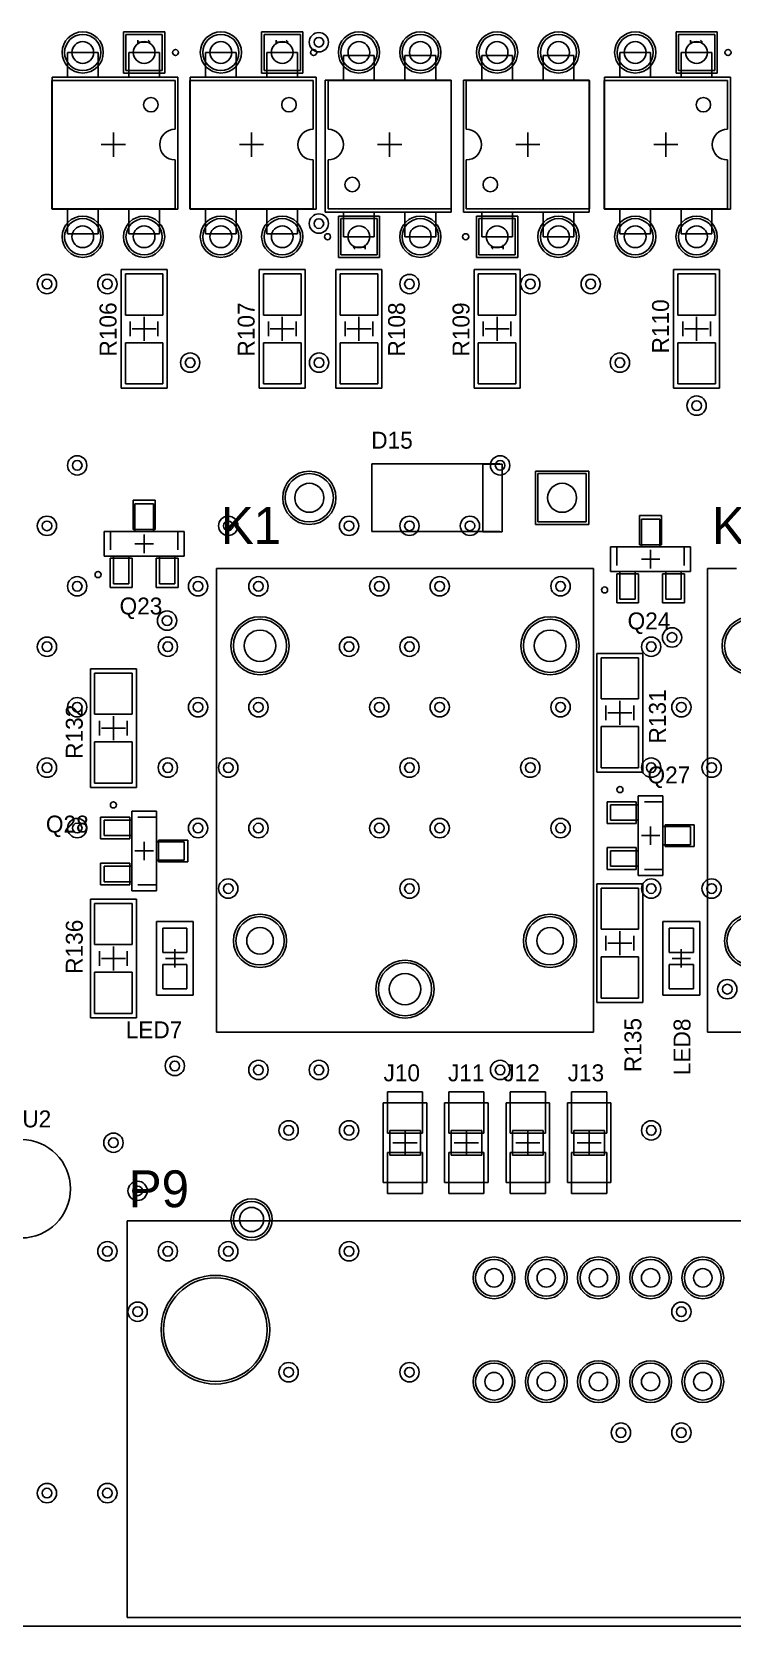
# Model space of a CAD drawing. Header units: millimetres. Extents: x 52 to 245, y 27 to 183.
# Drawn here: x 91.9 to 120.9, y 27 to 92.9 of the extents above; entities that cross this region are included whole.
import ezdxf

# ---------------------------------------------------------------- set-up
doc = ezdxf.new("R2010")
doc.units = ezdxf.units.MM
for name, color, linetype in [('BottomSolder', 6, 'Continuous'), ('Mechanical15', 56, 'Continuous'), ('MultiLayer', 9, 'Continuous'), ('PadHoleLayer', 156, 'Continuous'), ('TopOverlay', 2, 'Continuous'), ('TopSolder', 216, 'Continuous'), ('ViaHoleLayer', 16, 'Continuous')]:
    doc.layers.add(name, color=color, linetype=linetype)

msp = doc.modelspace()

# ---------------------------------------------------------------- linework, layer by layer
at = {"layer": 'BottomSolder'}
for p, q in [((97.371, 92.927), (95.668, 92.927)), ((95.668, 92.927), (95.668, 91.223)), ((97.371, 91.223), (97.371, 92.927)), ((103.087, 92.927), (101.383, 92.927)), ((101.383, 92.927), (101.383, 91.223)), ((103.087, 91.223), (103.087, 92.927)), ((120.231, 92.927), (118.528, 92.927)), ((118.528, 92.927), (118.528, 91.223)), ((120.231, 91.223), (120.231, 92.927)), ((95.668, 91.223), (97.371, 91.223)), ((101.383, 91.223), (103.087, 91.223)), ((118.528, 91.223), (120.231, 91.223)), ((106.261, 85.307), (104.558, 85.307)), ((104.558, 85.307), (104.558, 83.603)), ((106.261, 83.603), (106.261, 85.307)), ((111.977, 85.307), (110.273, 85.307)), ((110.273, 85.307), (110.273, 83.603)), ((111.977, 83.603), (111.977, 85.307)), ((104.558, 83.603), (106.261, 83.603)), ((110.273, 83.603), (111.977, 83.603)), ((112.713, 74.762), (112.713, 72.558)), ((114.917, 74.762), (112.713, 74.762)), ((114.917, 72.558), (114.917, 74.762)), ((112.713, 72.558), (114.917, 72.558))]:
    msp.add_line(p, q, dxfattribs=at)
for centre, radius in [((93.979, 92.075), 0.852), ((99.695, 92.075), 0.852), ((105.409, 92.075), 0.852), ((107.949, 92.075), 0.852), ((111.125, 92.075), 0.852), ((113.665, 92.075), 0.852), ((116.839, 92.075), 0.852), ((93.979, 84.455), 0.852), ((96.519, 84.455), 0.852), ((99.695, 84.455), 0.852), ((102.235, 84.455), 0.852), ((107.949, 84.455), 0.852), ((113.665, 84.455), 0.852), ((116.839, 84.455), 0.852), ((119.379, 84.455), 0.852), ((103.355, 73.66), 1.102), ((101.315, 67.54), 1.202), ((113.315, 67.54), 1.202), ((121.635, 67.54), 1.202), ((101.315, 55.34), 1.102), ((113.315, 55.34), 1.102), ((121.635, 55.34), 1.102), ((107.315, 53.34), 1.202), ((100.965, 43.815), 0.852), ((110.998, 41.402), 0.864), ((113.158, 41.402), 0.864), ((115.318, 41.402), 0.864), ((117.478, 41.402), 0.864), ((119.638, 41.402), 0.864), ((99.468, 39.257), 2.247), ((110.998, 37.112), 0.864), ((113.158, 37.112), 0.864), ((115.318, 37.112), 0.864), ((117.478, 37.112), 0.864), ((119.638, 37.112), 0.864)]:
    msp.add_circle(centre, radius, dxfattribs=at)
at = {"layer": 'Mechanical15'}
for p, q in [((96.265, 92.583), (96.265, 92.416)), ((96.265, 92.416), (96.265, 92.5)), ((96.265, 92.5), (96.765, 92.5)), ((96.765, 92.5), (96.682, 92.583)), ((101.981, 92.583), (101.981, 92.416)), ((101.981, 92.416), (101.981, 92.5)), ((101.981, 92.5), (102.481, 92.5)), ((102.481, 92.5), (102.398, 92.583)), ((119.125, 92.583), (119.125, 92.416)), ((119.125, 92.416), (119.125, 92.5)), ((119.125, 92.5), (119.625, 92.5)), ((119.625, 92.5), (119.542, 92.583)), ((93.344, 92.075), (94.614, 92.075)), ((93.344, 91.059), (93.344, 92.075)), ((94.614, 91.059), (94.614, 92.075)), ((95.884, 91.059), (95.884, 92.075)), ((95.884, 92.075), (97.154, 92.075)), ((97.154, 91.059), (97.154, 92.075)), ((99.06, 92.075), (100.33, 92.075)), ((99.06, 91.059), (99.06, 92.075)), ((100.33, 91.059), (100.33, 92.075)), ((101.6, 91.059), (101.6, 92.075)), ((101.6, 92.075), (102.87, 92.075)), ((102.87, 91.059), (102.87, 92.075)), ((104.774, 91.948), (106.044, 91.948)), ((104.774, 90.932), (104.774, 91.948)), ((106.044, 90.932), (106.044, 91.948)), ((107.314, 91.948), (108.584, 91.948)), ((107.314, 90.932), (107.314, 91.948)), ((108.584, 90.932), (108.584, 91.948)), ((110.49, 91.948), (111.76, 91.948)), ((110.49, 90.932), (110.49, 91.948)), ((111.76, 90.932), (111.76, 91.948)), ((113.03, 91.948), (114.3, 91.948)), ((113.03, 90.932), (113.03, 91.948)), ((114.3, 90.932), (114.3, 91.948)), ((116.204, 91.059), (116.204, 92.075)), ((116.204, 92.075), (117.474, 92.075)), ((117.474, 91.059), (117.474, 92.075)), ((118.744, 92.075), (120.014, 92.075)), ((118.744, 91.059), (118.744, 92.075)), ((120.014, 91.059), (120.014, 92.075)), ((92.709, 91.059), (97.916, 91.059)), ((92.709, 85.598), (92.709, 91.059)), ((97.916, 85.598), (97.916, 91.059)), ((98.425, 91.059), (103.632, 91.059)), ((98.425, 85.598), (98.425, 91.059)), ((103.632, 85.598), (103.632, 91.059)), ((115.569, 85.598), (115.569, 91.059)), ((115.569, 91.059), (120.776, 91.059)), ((120.776, 85.598), (120.776, 91.059)), ((104.012, 90.932), (109.219, 90.932)), ((104.012, 85.471), (104.012, 90.932)), ((109.219, 85.471), (109.219, 90.932)), ((109.728, 90.932), (114.935, 90.932)), ((109.728, 85.471), (109.728, 90.932)), ((114.935, 85.471), (114.935, 90.932)), ((95.249, 87.765), (95.249, 88.765)), ((100.965, 87.765), (100.965, 88.765)), ((106.679, 87.765), (106.679, 88.765)), ((112.395, 87.765), (112.395, 88.765)), ((118.109, 87.765), (118.109, 88.765)), ((94.749, 88.265), (95.749, 88.265)), ((100.465, 88.265), (101.465, 88.265)), ((106.179, 88.265), (107.179, 88.265)), ((111.895, 88.265), (112.895, 88.265)), ((117.609, 88.265), (118.609, 88.265)), ((92.709, 85.598), (97.916, 85.598)), ((93.344, 84.582), (93.344, 85.598)), ((94.614, 84.582), (94.614, 85.598)), ((95.884, 84.582), (95.884, 85.598)), ((97.154, 84.582), (97.154, 85.598)), ((98.425, 85.598), (103.632, 85.598)), ((99.06, 84.582), (99.06, 85.598)), ((100.33, 84.582), (100.33, 85.598)), ((101.6, 84.582), (101.6, 85.598)), ((102.87, 84.582), (102.87, 85.598)), ((104.012, 85.471), (109.219, 85.471)), ((104.774, 84.455), (104.774, 85.471)), ((106.044, 84.455), (106.044, 85.471)), ((107.314, 84.455), (107.314, 85.471)), ((108.584, 84.455), (108.584, 85.471)), ((109.728, 85.471), (114.935, 85.471)), ((110.49, 84.455), (110.49, 85.471)), ((111.76, 84.455), (111.76, 85.471)), ((113.03, 84.455), (113.03, 85.471)), ((114.3, 84.455), (114.3, 85.471)), ((115.569, 85.598), (120.776, 85.598)), ((116.204, 84.582), (116.204, 85.598)), ((117.474, 84.582), (117.474, 85.598)), ((118.744, 84.582), (118.744, 85.598)), ((120.014, 84.582), (120.014, 85.598)), ((93.344, 84.582), (94.614, 84.582)), ((95.884, 84.582), (97.154, 84.582)), ((99.06, 84.582), (100.33, 84.582)), ((101.6, 84.582), (102.87, 84.582)), ((104.774, 84.455), (106.044, 84.455)), ((107.314, 84.455), (108.584, 84.455)), ((110.49, 84.455), (111.76, 84.455)), ((113.03, 84.455), (114.3, 84.455)), ((116.204, 84.582), (117.474, 84.582)), ((118.744, 84.582), (120.014, 84.582)), ((105.663, 84.03), (105.163, 84.03)), ((105.163, 84.03), (105.247, 83.947)), ((105.663, 83.947), (105.663, 84.114)), ((105.663, 84.114), (105.663, 84.03)), ((111.379, 84.03), (110.879, 84.03)), ((110.879, 84.03), (110.962, 83.947)), ((111.379, 83.947), (111.379, 84.114)), ((111.379, 84.114), (111.379, 84.03)), ((95.569, 83.095), (97.469, 83.095)), ((95.569, 78.195), (95.569, 83.095)), ((97.469, 78.195), (97.469, 83.095)), ((101.285, 83.095), (103.185, 83.095)), ((101.285, 78.195), (101.285, 83.095)), ((103.185, 78.195), (103.185, 83.095)), ((104.459, 83.095), (106.359, 83.095)), ((104.459, 78.195), (104.459, 83.095)), ((106.359, 78.195), (106.359, 83.095)), ((110.175, 83.095), (112.075, 83.095)), ((110.175, 78.195), (110.175, 83.095)), ((112.075, 78.195), (112.075, 83.095)), ((118.429, 83.095), (120.329, 83.095)), ((118.429, 78.195), (118.429, 83.095)), ((120.329, 78.195), (120.329, 83.095)), ((96.519, 80.145), (96.519, 81.145)), ((102.235, 80.145), (102.235, 81.145)), ((105.409, 80.145), (105.409, 81.145)), ((111.125, 80.145), (111.125, 81.145)), ((119.379, 80.145), (119.379, 81.145)), ((96.019, 80.645), (97.019, 80.645)), ((101.735, 80.645), (102.735, 80.645)), ((104.909, 80.645), (105.909, 80.645)), ((110.625, 80.645), (111.625, 80.645)), ((118.879, 80.645), (119.879, 80.645)), ((95.569, 78.195), (97.469, 78.195)), ((101.285, 78.195), (103.185, 78.195)), ((104.459, 78.195), (106.359, 78.195)), ((110.175, 78.195), (112.075, 78.195)), ((118.429, 78.195), (120.329, 78.195)), ((96.139, 73.406), (96.901, 73.406)), ((96.139, 72.263), (96.139, 73.406)), ((96.901, 72.263), (96.901, 73.406)), ((117.094, 72.771), (117.856, 72.771)), ((117.094, 71.628), (117.094, 72.771)), ((117.856, 71.628), (117.856, 72.771)), ((94.869, 72.263), (98.171, 72.263)), ((94.869, 71.247), (94.869, 72.263)), ((96.52, 71.374), (96.52, 72.136)), ((98.171, 71.247), (98.171, 72.263)), ((94.869, 71.247), (98.171, 71.247)), ((95.25, 70.104), (95.25, 71.247)), ((95.885, 70.104), (95.885, 71.247)), ((96.139, 71.755), (96.901, 71.755)), ((97.155, 70.104), (97.155, 71.247)), ((97.79, 70.104), (97.79, 71.247)), ((115.824, 71.628), (119.126, 71.628)), ((115.824, 70.612), (115.824, 71.628)), ((117.475, 70.739), (117.475, 71.501)), ((119.126, 70.612), (119.126, 71.628)), ((115.824, 70.612), (119.126, 70.612)), ((116.205, 69.469), (116.205, 70.612)), ((116.84, 69.469), (116.84, 70.612)), ((117.094, 71.12), (117.856, 71.12)), ((118.11, 69.469), (118.11, 70.612)), ((118.745, 69.469), (118.745, 70.612)), ((95.25, 70.104), (95.885, 70.104)), ((97.155, 70.104), (97.79, 70.104)), ((116.205, 69.469), (116.84, 69.469)), ((118.11, 69.469), (118.745, 69.469)), ((115.255, 67.22), (117.155, 67.22)), ((115.255, 62.32), (115.255, 67.22)), ((117.155, 62.32), (117.155, 67.22)), ((94.3, 66.585), (96.2, 66.585)), ((94.3, 61.685), (94.3, 66.585)), ((96.2, 61.685), (96.2, 66.585)), ((116.205, 64.27), (116.205, 65.27)), ((95.25, 63.635), (95.25, 64.635)), ((115.705, 64.77), (116.705, 64.77)), ((94.75, 64.135), (95.75, 64.135)), ((115.255, 62.32), (117.155, 62.32)), ((94.3, 61.685), (96.2, 61.685)), ((116.967, 61.341), (117.983, 61.341)), ((116.967, 58.039), (116.967, 61.341)), ((117.983, 58.039), (117.983, 61.341)), ((96.012, 60.706), (97.028, 60.706)), ((96.012, 57.404), (96.012, 60.706)), ((97.028, 57.404), (97.028, 60.706)), ((115.824, 60.96), (116.967, 60.96)), ((115.824, 60.325), (115.824, 60.96)), ((94.869, 60.325), (96.012, 60.325)), ((94.869, 59.69), (94.869, 60.325)), ((115.824, 60.325), (116.967, 60.325)), ((117.475, 59.309), (117.475, 60.071)), ((117.983, 60.071), (119.126, 60.071)), ((119.126, 59.309), (119.126, 60.071)), ((94.869, 59.69), (96.012, 59.69)), ((96.52, 58.674), (96.52, 59.436)), ((97.028, 59.436), (98.171, 59.436)), ((98.171, 58.674), (98.171, 59.436)), ((117.094, 59.69), (117.856, 59.69)), ((96.139, 59.055), (96.901, 59.055)), ((115.824, 59.055), (116.967, 59.055)), ((115.824, 58.42), (115.824, 59.055)), ((117.983, 59.309), (119.126, 59.309)), ((94.869, 58.42), (96.012, 58.42)), ((94.869, 57.785), (94.869, 58.42)), ((97.028, 58.674), (98.171, 58.674)), ((115.824, 58.42), (116.967, 58.42)), ((116.967, 58.039), (117.983, 58.039)), ((94.869, 57.785), (96.012, 57.785)), ((96.012, 57.404), (97.028, 57.404)), ((115.255, 57.695), (117.155, 57.695)), ((115.255, 52.795), (115.255, 57.695)), ((117.155, 52.795), (117.155, 57.695)), ((94.3, 57.06), (96.2, 57.06)), ((94.3, 52.16), (94.3, 57.06)), ((96.2, 52.16), (96.2, 57.06)), ((97.028, 53.086), (97.028, 56.134)), ((97.028, 56.134), (98.552, 56.134)), ((98.552, 53.086), (98.552, 56.134)), ((117.983, 56.134), (119.507, 56.134)), ((117.983, 53.086), (117.983, 56.134)), ((119.507, 53.086), (119.507, 56.134)), ((116.205, 54.745), (116.205, 55.745)), ((95.25, 54.11), (95.25, 55.11)), ((97.79, 54.229), (97.79, 54.991)), ((115.705, 55.245), (116.705, 55.245)), ((118.745, 54.229), (118.745, 54.991)), ((94.75, 54.61), (95.75, 54.61)), ((97.409, 54.61), (98.171, 54.61)), ((118.364, 54.61), (119.126, 54.61)), ((97.028, 53.086), (98.552, 53.086)), ((115.255, 52.795), (117.155, 52.795)), ((117.983, 53.086), (119.507, 53.086)), ((94.3, 52.16), (96.2, 52.16)), ((106.415, 45.34), (106.415, 48.64)), ((106.415, 48.64), (108.215, 48.64)), ((108.215, 45.34), (108.215, 48.64)), ((108.955, 45.34), (108.955, 48.64)), ((108.955, 48.64), (110.755, 48.64)), ((110.755, 45.34), (110.755, 48.64)), ((111.495, 45.34), (111.495, 48.64)), ((111.495, 48.64), (113.295, 48.64)), ((113.295, 45.34), (113.295, 48.64)), ((114.035, 45.34), (114.035, 48.64)), ((114.035, 48.64), (115.835, 48.64)), ((115.835, 45.34), (115.835, 48.64)), ((107.315, 46.49), (107.315, 47.49)), ((109.855, 46.49), (109.855, 47.49)), ((112.395, 46.49), (112.395, 47.49)), ((114.935, 46.49), (114.935, 47.49)), ((106.815, 46.99), (107.815, 46.99)), ((109.355, 46.99), (110.355, 46.99)), ((111.895, 46.99), (112.895, 46.99)), ((114.435, 46.99), (115.435, 46.99)), ((106.415, 45.34), (108.215, 45.34)), ((108.955, 45.34), (110.755, 45.34)), ((111.495, 45.34), (113.295, 45.34)), ((114.035, 45.34), (115.835, 45.34)), ((52.5, 27), (244.983, 27))]:
    msp.add_line(p, q, dxfattribs=at)
at = {"layer": 'MultiLayer'}
for p, q in [((97.269, 92.825), (95.769, 92.825)), ((95.769, 92.825), (95.769, 91.325)), ((97.269, 91.325), (97.269, 92.825)), ((102.985, 92.825), (101.485, 92.825)), ((101.485, 92.825), (101.485, 91.325)), ((102.985, 91.325), (102.985, 92.825)), ((120.129, 92.825), (118.629, 92.825)), ((118.629, 92.825), (118.629, 91.325)), ((120.129, 91.325), (120.129, 92.825)), ((95.769, 91.325), (97.269, 91.325)), ((101.485, 91.325), (102.985, 91.325)), ((118.629, 91.325), (120.129, 91.325)), ((106.159, 85.205), (104.659, 85.205)), ((104.659, 85.205), (104.659, 83.705)), ((106.159, 83.705), (106.159, 85.205)), ((111.875, 85.205), (110.375, 85.205)), ((110.375, 85.205), (110.375, 83.705)), ((111.875, 83.705), (111.875, 85.205)), ((104.659, 83.705), (106.159, 83.705)), ((110.375, 83.705), (111.875, 83.705)), ((112.815, 74.66), (112.815, 72.66)), ((114.815, 74.66), (112.815, 74.66)), ((114.815, 72.66), (114.815, 74.66)), ((112.815, 72.66), (114.815, 72.66))]:
    msp.add_line(p, q, dxfattribs=at)
for centre, radius in [((93.979, 92.075), 0.75), ((99.695, 92.075), 0.75), ((103.75, 92.5), 0.4), ((105.409, 92.075), 0.75), ((107.949, 92.075), 0.75), ((111.125, 92.075), 0.75), ((113.665, 92.075), 0.75), ((116.839, 92.075), 0.75), ((93.979, 84.455), 0.75), ((96.519, 84.455), 0.75), ((99.695, 84.455), 0.75), ((102.235, 84.455), 0.75), ((103.75, 85), 0.4), ((107.949, 84.455), 0.75), ((113.665, 84.455), 0.75), ((116.839, 84.455), 0.75), ((119.379, 84.455), 0.75), ((92.5, 82.5), 0.4), ((95, 82.5), 0.4), ((107.5, 82.5), 0.4), ((112.5, 82.5), 0.4), ((115, 82.5), 0.4), ((98.425, 79.248), 0.4), ((103.759, 79.248), 0.4), ((116.205, 79.248), 0.4), ((119.38, 77.47), 0.4), ((93.75, 75), 0.4), ((111.25, 75), 0.4), ((103.355, 73.66), 1), ((92.5, 72.5), 0.4), ((100, 72.5), 0.4), ((105, 72.5), 0.4), ((107.5, 72.5), 0.4), ((110, 72.5), 0.4), ((93.75, 70), 0.4), ((98.75, 70), 0.4), ((101.25, 70), 0.4), ((106.25, 70), 0.4), ((108.75, 70), 0.4), ((113.75, 70), 0.4), ((97.47, 68.58), 0.4), ((101.315, 67.54), 1.1), ((113.315, 67.54), 1.1), ((121.635, 67.54), 1.1), ((118.364, 67.884), 0.4), ((92.5, 67.5), 0.4), ((97.5, 67.5), 0.4), ((105, 67.5), 0.4), ((107.5, 67.5), 0.4), ((117.5, 67.5), 0.4), ((93.75, 65), 0.4), ((98.75, 65), 0.4), ((101.25, 65), 0.4), ((106.25, 65), 0.4), ((108.75, 65), 0.4), ((113.75, 65), 0.4), ((118.75, 65), 0.4), ((92.5, 62.5), 0.4), ((97.5, 62.5), 0.4), ((100, 62.5), 0.4), ((107.5, 62.5), 0.4), ((112.5, 62.5), 0.4), ((117.5, 62.5), 0.4), ((120, 62.5), 0.4), ((93.75, 60), 0.4), ((98.75, 60), 0.4), ((101.25, 60), 0.4), ((106.25, 60), 0.4), ((108.75, 60), 0.4), ((113.75, 60), 0.4), ((100, 57.5), 0.4), ((107.5, 57.5), 0.4), ((117.5, 57.5), 0.4), ((120, 57.5), 0.4), ((101.315, 55.34), 1), ((113.315, 55.34), 1), ((121.635, 55.34), 1), ((107.315, 53.34), 1.1), ((120.65, 53.34), 0.4), ((97.79, 50.165), 0.4), ((101.25, 50), 0.4), ((103.75, 50), 0.4), ((111.25, 50), 0.4), ((102.5, 47.5), 0.4), ((105, 47.5), 0.4), ((117.5, 47.5), 0.4), ((95.25, 46.99), 0.4), ((96.25, 45), 0.4), ((100.965, 43.815), 0.75), ((95, 42.5), 0.4), ((97.5, 42.5), 0.4), ((100, 42.5), 0.4), ((105, 42.5), 0.4), ((110.998, 41.402), 0.762), ((113.158, 41.402), 0.762), ((115.318, 41.402), 0.762), ((117.478, 41.402), 0.762), ((119.638, 41.402), 0.762), ((99.468, 39.257), 2.145), ((96.25, 40), 0.4), ((118.75, 40), 0.4), ((102.5, 37.5), 0.4), ((107.5, 37.5), 0.4), ((110.998, 37.112), 0.762), ((113.158, 37.112), 0.762), ((115.318, 37.112), 0.762), ((117.478, 37.112), 0.762), ((119.638, 37.112), 0.762), ((116.25, 35), 0.4), ((118.75, 35), 0.4), ((92.5, 32.5), 0.4), ((95, 32.5), 0.4)]:
    msp.add_circle(centre, radius, dxfattribs=at)
at = {"layer": 'PadHoleLayer'}
for centre, radius in [((93.979, 92.075), 0.45), ((96.519, 92.075), 0.45), ((99.695, 92.075), 0.45), ((102.235, 92.075), 0.45), ((105.409, 92.075), 0.45), ((107.949, 92.075), 0.45), ((111.125, 92.075), 0.45), ((113.665, 92.075), 0.45), ((116.839, 92.075), 0.45), ((119.379, 92.075), 0.45), ((93.979, 84.455), 0.45), ((96.519, 84.455), 0.45), ((99.695, 84.455), 0.45), ((102.235, 84.455), 0.45), ((105.409, 84.455), 0.45), ((107.949, 84.455), 0.45), ((111.125, 84.455), 0.45), ((113.665, 84.455), 0.45), ((116.839, 84.455), 0.45), ((119.379, 84.455), 0.45), ((103.355, 73.66), 0.6), ((113.815, 73.66), 0.6), ((101.315, 67.54), 0.65), ((113.315, 67.54), 0.65), ((101.315, 55.34), 0.55), ((113.315, 55.34), 0.55), ((107.315, 53.34), 0.65), ((110.998, 41.402), 0.381), ((113.158, 41.402), 0.381), ((115.318, 41.402), 0.381), ((117.478, 41.402), 0.381), ((119.638, 41.402), 0.381), ((99.468, 39.257), 2.145), ((110.998, 37.112), 0.381), ((113.158, 37.112), 0.381), ((115.318, 37.112), 0.381), ((117.478, 37.112), 0.381), ((119.638, 37.112), 0.381)]:
    msp.add_circle(centre, radius, dxfattribs=at)
at = {"layer": 'TopOverlay'}
for p, q in [((92.699, 90.915), (97.799, 90.915)), ((92.699, 85.615), (92.699, 90.915)), ((97.799, 88.9), (97.799, 90.915)), ((98.415, 90.915), (103.515, 90.915)), ((98.415, 85.615), (98.415, 90.915)), ((103.515, 88.9), (103.515, 90.915)), ((104.129, 90.915), (109.229, 90.915)), ((104.129, 88.9), (104.129, 90.915)), ((109.229, 85.615), (109.229, 90.915)), ((109.845, 90.915), (114.945, 90.915)), ((109.845, 88.9), (109.845, 90.915)), ((114.945, 85.615), (114.945, 90.915)), ((115.559, 85.615), (115.559, 90.915)), ((115.559, 90.915), (120.659, 90.915)), ((120.659, 88.9), (120.659, 90.915)), ((97.799, 85.615), (97.799, 87.63)), ((103.515, 85.615), (103.515, 87.63)), ((104.129, 85.615), (104.129, 87.63)), ((109.845, 85.615), (109.845, 87.63)), ((120.659, 85.615), (120.659, 87.63)), ((92.699, 85.615), (97.799, 85.615)), ((98.415, 85.615), (103.515, 85.615)), ((104.129, 85.615), (109.229, 85.615)), ((109.845, 85.615), (114.945, 85.615)), ((115.559, 85.615), (120.659, 85.615)), ((95.944, 80.345), (95.944, 80.945)), ((97.094, 80.345), (97.094, 80.945)), ((101.66, 80.345), (101.66, 80.945)), ((102.81, 80.345), (102.81, 80.945)), ((104.834, 80.345), (104.834, 80.945)), ((105.984, 80.345), (105.984, 80.945)), ((110.55, 80.345), (110.55, 80.945)), ((111.7, 80.345), (111.7, 80.945)), ((118.804, 80.345), (118.804, 80.945)), ((119.954, 80.345), (119.954, 80.945)), ((105.935, 72.26), (105.935, 75.06)), ((105.935, 75.06), (111.235, 75.06)), ((110.535, 75.056), (110.535, 72.256)), ((111.335, 75.056), (110.535, 75.056)), ((111.335, 72.256), (111.335, 75.056)), ((95.123, 72.263), (95.631, 72.263)), ((95.123, 71.501), (95.123, 72.263)), ((97.282, 72.263), (97.917, 72.263)), ((97.917, 71.501), (97.917, 72.263)), ((105.935, 72.26), (111.235, 72.26)), ((110.535, 72.256), (111.335, 72.256)), ((116.078, 71.628), (116.586, 71.628)), ((116.078, 70.866), (116.078, 71.628)), ((118.237, 71.628), (118.872, 71.628)), ((118.872, 70.866), (118.872, 71.628)), ((99.515, 70.739), (100.711, 70.739)), ((99.515, 51.562), (99.515, 70.739)), ((100.711, 70.739), (115.115, 70.739)), ((115.115, 68.961), (115.115, 70.739)), ((119.835, 70.739), (121.031, 70.739)), ((119.835, 51.562), (119.835, 70.739)), ((115.115, 51.562), (115.115, 68.961)), ((115.63, 64.47), (115.63, 65.07)), ((116.78, 64.47), (116.78, 65.07)), ((94.675, 63.835), (94.675, 64.435)), ((95.825, 63.835), (95.825, 64.435)), ((117.221, 61.087), (117.983, 61.087)), ((117.983, 60.579), (117.983, 61.087)), ((96.266, 60.452), (97.028, 60.452)), ((97.028, 59.944), (97.028, 60.452)), ((117.983, 58.293), (117.983, 58.928)), ((97.028, 57.658), (97.028, 58.293)), ((117.221, 58.293), (117.983, 58.293)), ((96.266, 57.658), (97.028, 57.658)), ((115.63, 54.945), (115.63, 55.545)), ((116.78, 54.945), (116.78, 55.545)), ((94.675, 54.31), (94.675, 54.91)), ((95.825, 54.31), (95.825, 54.91)), ((99.515, 51.562), (115.115, 51.562)), ((119.835, 51.562), (135.435, 51.562)), ((95.818, 43.757), (174.368, 43.757)), ((95.818, 27.357), (95.818, 43.757)), ((95.818, 27.357), (174.368, 27.357))]:
    msp.add_line(p, q, dxfattribs=at)
for centre, radius in [((97.819, 92.075), 0.125), ((103.535, 92.075), 0.125), ((120.679, 92.075), 0.125), ((96.799, 89.915), 0.3), ((102.515, 89.915), 0.3), ((119.659, 89.915), 0.3), ((105.129, 86.615), 0.3), ((110.845, 86.615), 0.3), ((104.109, 84.455), 0.125), ((109.825, 84.455), 0.125), ((94.615, 70.485), 0.127), ((115.57, 69.85), 0.127), ((116.205, 61.595), 0.127), ((95.25, 60.96), 0.127)]:
    msp.add_circle(centre, radius, dxfattribs=at)
for centre, radius, start, end in [((97.799, 88.265), 0.635, 90, 270), ((103.515, 88.265), 0.635, 90, 270), ((104.129, 88.265), 0.635, 270, 90), ((109.845, 88.265), 0.635, 270, 90), ((120.659, 88.265), 0.635, 90, 270), ((91.44, 45.085), 2.032, 270, 90)]:
    msp.add_arc(centre, radius, start, end, dxfattribs=at)
at = {"layer": 'TopSolder'}
for p, q in [((97.371, 92.927), (95.668, 92.927)), ((95.668, 92.927), (95.668, 91.223)), ((97.371, 91.223), (97.371, 92.927)), ((103.087, 92.927), (101.383, 92.927)), ((101.383, 92.927), (101.383, 91.223)), ((103.087, 91.223), (103.087, 92.927)), ((120.231, 92.927), (118.528, 92.927)), ((118.528, 92.927), (118.528, 91.223)), ((120.231, 91.223), (120.231, 92.927)), ((95.668, 91.223), (97.371, 91.223)), ((101.383, 91.223), (103.087, 91.223)), ((118.528, 91.223), (120.231, 91.223)), ((106.261, 85.307), (104.558, 85.307)), ((104.558, 85.307), (104.558, 83.603)), ((106.261, 83.603), (106.261, 85.307)), ((111.977, 85.307), (110.273, 85.307)), ((110.273, 85.307), (110.273, 83.603)), ((111.977, 83.603), (111.977, 85.307)), ((104.558, 83.603), (106.261, 83.603)), ((110.273, 83.603), (111.977, 83.603)), ((95.743, 82.922), (95.743, 81.218)), ((97.296, 82.922), (95.743, 82.922)), ((97.296, 81.218), (97.296, 82.922)), ((101.458, 82.922), (101.458, 81.218)), ((103.012, 82.922), (101.458, 82.922)), ((103.012, 81.218), (103.012, 82.922)), ((104.633, 82.922), (104.633, 81.218)), ((106.186, 82.922), (104.633, 82.922)), ((106.186, 81.218), (106.186, 82.922)), ((110.348, 82.922), (110.348, 81.218)), ((111.902, 82.922), (110.348, 82.922)), ((111.902, 81.218), (111.902, 82.922)), ((118.603, 82.922), (118.603, 81.218)), ((120.156, 82.922), (118.603, 82.922)), ((120.156, 81.218), (120.156, 82.922)), ((95.743, 81.218), (97.296, 81.218)), ((101.458, 81.218), (103.012, 81.218)), ((104.633, 81.218), (106.186, 81.218)), ((110.348, 81.218), (111.902, 81.218)), ((118.603, 81.218), (120.156, 81.218)), ((95.743, 80.072), (95.743, 78.368)), ((97.296, 80.072), (95.743, 80.072)), ((97.296, 78.368), (97.296, 80.072)), ((101.458, 80.072), (101.458, 78.368)), ((103.012, 80.072), (101.458, 80.072)), ((103.012, 78.368), (103.012, 80.072)), ((104.633, 80.072), (104.633, 78.368)), ((106.186, 80.072), (104.633, 80.072)), ((106.186, 78.368), (106.186, 80.072)), ((110.348, 80.072), (110.348, 78.368)), ((111.902, 80.072), (110.348, 80.072)), ((111.902, 78.368), (111.902, 80.072)), ((118.603, 80.072), (118.603, 78.368)), ((120.156, 80.072), (118.603, 80.072)), ((120.156, 78.368), (120.156, 80.072)), ((95.743, 78.368), (97.296, 78.368)), ((101.458, 78.368), (103.012, 78.368)), ((104.633, 78.368), (106.186, 78.368)), ((110.348, 78.368), (111.902, 78.368)), ((118.603, 78.368), (120.156, 78.368)), ((112.713, 74.762), (112.713, 72.558)), ((114.917, 74.762), (112.713, 74.762)), ((114.917, 72.558), (114.917, 74.762)), ((96.972, 73.557), (96.068, 73.557)), ((96.068, 73.557), (96.068, 72.353)), ((96.972, 72.353), (96.972, 73.557)), ((112.713, 72.558), (114.917, 72.558)), ((117.927, 72.922), (117.023, 72.922)), ((117.023, 72.922), (117.023, 71.718)), ((117.927, 71.718), (117.927, 72.922)), ((96.068, 72.353), (96.972, 72.353)), ((117.023, 71.718), (117.927, 71.718)), ((96.022, 71.157), (95.118, 71.157)), ((95.118, 71.157), (95.118, 69.953)), ((96.022, 69.953), (96.022, 71.157)), ((97.922, 71.157), (97.018, 71.157)), ((97.018, 71.157), (97.018, 69.953)), ((97.922, 69.953), (97.922, 71.157)), ((95.118, 69.953), (96.022, 69.953)), ((97.018, 69.953), (97.922, 69.953)), ((116.977, 70.522), (116.073, 70.522)), ((116.073, 70.522), (116.073, 69.318)), ((116.977, 69.318), (116.977, 70.522)), ((118.877, 70.522), (117.973, 70.522)), ((117.973, 70.522), (117.973, 69.318)), ((118.877, 69.318), (118.877, 70.522)), ((116.073, 69.318), (116.977, 69.318)), ((117.973, 69.318), (118.877, 69.318)), ((115.428, 67.047), (115.428, 65.343)), ((116.982, 67.047), (115.428, 67.047)), ((116.982, 65.343), (116.982, 67.047)), ((94.473, 66.412), (94.473, 64.708)), ((96.027, 66.412), (94.473, 66.412)), ((96.027, 64.708), (96.027, 66.412)), ((115.428, 65.343), (116.982, 65.343)), ((94.473, 64.708), (96.027, 64.708)), ((115.428, 64.197), (115.428, 62.493)), ((116.982, 64.197), (115.428, 64.197)), ((116.982, 62.493), (116.982, 64.197)), ((94.473, 63.562), (94.473, 61.858)), ((96.027, 63.562), (94.473, 63.562)), ((96.027, 61.858), (96.027, 63.562)), ((115.428, 62.493), (116.982, 62.493)), ((94.473, 61.858), (96.027, 61.858)), ((115.673, 61.092), (115.673, 60.188)), ((116.877, 61.092), (115.673, 61.092)), ((116.877, 60.188), (116.877, 61.092)), ((94.718, 60.457), (94.718, 59.553)), ((95.922, 60.457), (94.718, 60.457)), ((95.922, 59.553), (95.922, 60.457)), ((115.673, 60.188), (116.877, 60.188)), ((118.073, 60.142), (118.073, 59.238)), ((119.277, 60.142), (118.073, 60.142)), ((119.277, 59.238), (119.277, 60.142)), ((94.718, 59.553), (95.922, 59.553)), ((97.118, 59.507), (97.118, 58.603)), ((98.322, 59.507), (97.118, 59.507)), ((98.322, 58.603), (98.322, 59.507)), ((115.673, 59.192), (115.673, 58.288)), ((116.877, 59.192), (115.673, 59.192)), ((116.877, 58.288), (116.877, 59.192)), ((118.073, 59.238), (119.277, 59.238)), ((94.718, 58.557), (94.718, 57.653)), ((95.922, 58.557), (94.718, 58.557)), ((95.922, 57.653), (95.922, 58.557)), ((97.118, 58.603), (98.322, 58.603)), ((115.673, 58.288), (116.877, 58.288)), ((94.718, 57.653), (95.922, 57.653)), ((116.982, 57.522), (115.428, 57.522)), ((115.428, 57.522), (115.428, 55.818)), ((116.982, 55.818), (116.982, 57.522)), ((96.027, 56.887), (94.473, 56.887)), ((94.473, 56.887), (94.473, 55.183)), ((96.027, 55.183), (96.027, 56.887)), ((98.292, 55.862), (97.288, 55.862)), ((97.288, 55.862), (97.288, 54.858)), ((98.292, 54.858), (98.292, 55.862)), ((115.428, 55.818), (116.982, 55.818)), ((119.247, 55.862), (118.243, 55.862)), ((118.243, 55.862), (118.243, 54.858)), ((119.247, 54.858), (119.247, 55.862)), ((94.473, 55.183), (96.027, 55.183)), ((97.288, 54.858), (98.292, 54.858)), ((118.243, 54.858), (119.247, 54.858)), ((98.292, 54.362), (97.288, 54.362)), ((97.288, 54.362), (97.288, 53.358)), ((98.292, 53.358), (98.292, 54.362)), ((116.982, 54.672), (115.428, 54.672)), ((115.428, 54.672), (115.428, 52.968)), ((116.982, 52.968), (116.982, 54.672)), ((119.247, 54.362), (118.243, 54.362)), ((118.243, 54.362), (118.243, 53.358)), ((119.247, 53.358), (119.247, 54.362)), ((96.027, 54.037), (94.473, 54.037)), ((94.473, 54.037), (94.473, 52.333)), ((96.027, 52.333), (96.027, 54.037)), ((97.288, 53.358), (98.292, 53.358)), ((115.428, 52.968), (116.982, 52.968)), ((118.243, 53.358), (119.247, 53.358)), ((94.473, 52.333), (96.027, 52.333)), ((106.588, 49.092), (106.588, 47.388)), ((108.042, 49.092), (106.588, 49.092)), ((108.042, 47.388), (108.042, 49.092)), ((109.128, 49.092), (109.128, 47.388)), ((110.582, 49.092), (109.128, 49.092)), ((110.582, 47.388), (110.582, 49.092)), ((111.668, 49.092), (111.668, 47.388)), ((113.122, 49.092), (111.668, 49.092)), ((113.122, 47.388), (113.122, 49.092)), ((114.208, 49.092), (114.208, 47.388)), ((115.662, 49.092), (114.208, 49.092)), ((115.662, 47.388), (115.662, 49.092)), ((106.68, 47.498), (107.95, 47.498)), ((106.68, 46.482), (106.68, 47.498)), ((107.95, 47.498), (106.68, 47.498)), ((106.68, 47.498), (106.68, 46.482)), ((107.95, 46.482), (107.95, 47.498)), ((107.95, 46.482), (107.95, 47.498)), ((109.22, 47.498), (110.49, 47.498)), ((109.22, 46.482), (109.22, 47.498)), ((110.49, 47.498), (109.22, 47.498)), ((109.22, 47.498), (109.22, 46.482)), ((110.49, 46.482), (110.49, 47.498)), ((110.49, 46.482), (110.49, 47.498)), ((111.76, 47.498), (113.03, 47.498)), ((111.76, 46.482), (111.76, 47.498)), ((113.03, 47.498), (111.76, 47.498)), ((111.76, 47.498), (111.76, 46.482)), ((113.03, 46.482), (113.03, 47.498)), ((113.03, 46.482), (113.03, 47.498)), ((114.3, 47.498), (115.57, 47.498)), ((114.3, 46.482), (114.3, 47.498)), ((115.57, 47.498), (114.3, 47.498)), ((114.3, 47.498), (114.3, 46.482)), ((115.57, 46.482), (115.57, 47.498)), ((115.57, 46.482), (115.57, 47.498)), ((106.588, 47.388), (108.042, 47.388)), ((109.128, 47.388), (110.582, 47.388)), ((111.668, 47.388), (113.122, 47.388)), ((114.208, 47.388), (115.662, 47.388)), ((106.588, 46.592), (106.588, 44.888)), ((108.042, 46.592), (106.588, 46.592)), ((106.68, 46.482), (107.95, 46.482)), ((106.68, 46.482), (107.95, 46.482)), ((108.042, 44.888), (108.042, 46.592)), ((109.128, 46.592), (109.128, 44.888)), ((110.582, 46.592), (109.128, 46.592)), ((109.22, 46.482), (110.49, 46.482)), ((109.22, 46.482), (110.49, 46.482)), ((110.582, 44.888), (110.582, 46.592)), ((111.668, 46.592), (111.668, 44.888)), ((113.122, 46.592), (111.668, 46.592)), ((111.76, 46.482), (113.03, 46.482)), ((111.76, 46.482), (113.03, 46.482)), ((113.122, 44.888), (113.122, 46.592)), ((114.208, 46.592), (114.208, 44.888)), ((115.662, 46.592), (114.208, 46.592)), ((114.3, 46.482), (115.57, 46.482)), ((114.3, 46.482), (115.57, 46.482)), ((115.662, 44.888), (115.662, 46.592)), ((106.588, 44.888), (108.042, 44.888)), ((109.128, 44.888), (110.582, 44.888)), ((111.668, 44.888), (113.122, 44.888)), ((114.208, 44.888), (115.662, 44.888))]:
    msp.add_line(p, q, dxfattribs=at)
for centre, radius in [((93.979, 92.075), 0.852), ((99.695, 92.075), 0.852), ((105.409, 92.075), 0.852), ((107.949, 92.075), 0.852), ((111.125, 92.075), 0.852), ((113.665, 92.075), 0.852), ((116.839, 92.075), 0.852), ((93.979, 84.455), 0.852), ((96.519, 84.455), 0.852), ((99.695, 84.455), 0.852), ((102.235, 84.455), 0.852), ((107.949, 84.455), 0.852), ((113.665, 84.455), 0.852), ((116.839, 84.455), 0.852), ((119.379, 84.455), 0.852), ((103.355, 73.66), 1.102), ((101.315, 67.54), 1.202), ((113.315, 67.54), 1.202), ((121.635, 67.54), 1.202), ((101.315, 55.34), 1.102), ((113.315, 55.34), 1.102), ((121.635, 55.34), 1.102), ((107.315, 53.34), 1.202), ((100.965, 43.815), 0.852), ((110.998, 41.402), 0.864), ((113.158, 41.402), 0.864), ((115.318, 41.402), 0.864), ((117.478, 41.402), 0.864), ((119.638, 41.402), 0.864), ((99.468, 39.257), 2.247), ((110.998, 37.112), 0.864), ((113.158, 37.112), 0.864), ((115.318, 37.112), 0.864), ((117.478, 37.112), 0.864), ((119.638, 37.112), 0.864)]:
    msp.add_circle(centre, radius, dxfattribs=at)
at = {"layer": 'ViaHoleLayer'}
for centre, radius in [((103.75, 92.5), 0.2), ((103.75, 85), 0.2), ((92.5, 82.5), 0.2), ((95, 82.5), 0.2), ((107.5, 82.5), 0.2), ((112.5, 82.5), 0.2), ((115, 82.5), 0.2), ((98.425, 79.248), 0.2), ((103.759, 79.248), 0.2), ((116.205, 79.248), 0.2), ((119.38, 77.47), 0.2), ((93.75, 75), 0.2), ((111.25, 75), 0.2), ((92.5, 72.5), 0.2), ((100, 72.5), 0.2), ((105, 72.5), 0.2), ((107.5, 72.5), 0.2), ((110, 72.5), 0.2), ((93.75, 70), 0.2), ((98.75, 70), 0.2), ((101.25, 70), 0.2), ((106.25, 70), 0.2), ((108.75, 70), 0.2), ((113.75, 70), 0.2), ((97.47, 68.58), 0.2), ((118.364, 67.884), 0.2), ((92.5, 67.5), 0.2), ((97.5, 67.5), 0.2), ((105, 67.5), 0.2), ((107.5, 67.5), 0.2), ((117.5, 67.5), 0.2), ((93.75, 65), 0.2), ((98.75, 65), 0.2), ((101.25, 65), 0.2), ((106.25, 65), 0.2), ((108.75, 65), 0.2), ((113.75, 65), 0.2), ((118.75, 65), 0.2), ((92.5, 62.5), 0.2), ((97.5, 62.5), 0.2), ((100, 62.5), 0.2), ((107.5, 62.5), 0.2), ((112.5, 62.5), 0.2), ((117.5, 62.5), 0.2), ((120, 62.5), 0.2), ((93.75, 60), 0.2), ((98.75, 60), 0.2), ((101.25, 60), 0.2), ((106.25, 60), 0.2), ((108.75, 60), 0.2), ((113.75, 60), 0.2), ((100, 57.5), 0.2), ((107.5, 57.5), 0.2), ((117.5, 57.5), 0.2), ((120, 57.5), 0.2), ((120.65, 53.34), 0.2), ((97.79, 50.165), 0.2), ((101.25, 50), 0.2), ((103.75, 50), 0.2), ((111.25, 50), 0.2), ((102.5, 47.5), 0.2), ((105, 47.5), 0.2), ((117.5, 47.5), 0.2), ((95.25, 46.99), 0.2), ((96.25, 45), 0.2), ((100.965, 43.815), 0.5), ((95, 42.5), 0.2), ((97.5, 42.5), 0.2), ((100, 42.5), 0.2), ((105, 42.5), 0.2), ((96.25, 40), 0.2), ((118.75, 40), 0.2), ((102.5, 37.5), 0.2), ((107.5, 37.5), 0.2), ((116.25, 35), 0.2), ((118.75, 35), 0.2), ((92.5, 32.5), 0.2), ((95, 32.5), 0.2)]:
    msp.add_circle(centre, radius, dxfattribs=at)

# ---------------------------------------------------------------- texts
at = {"layer": 'TopOverlay'}
for s, p in [('R110', (118.237, 79.629)), ('R106', (95.377, 79.502)), ('R107', (101.092, 79.502)), ('R108', (107.315, 79.502)), ('R109', (109.982, 79.502)), ('R131', (118.11, 63.5)), ('R132', (93.98, 62.865)), ('R136', (93.98, 53.975)), ('R135', (117.094, 49.911)), ('LED8', (119.126, 49.784))]:
    msp.add_text(s, height=0.7, rotation=90, dxfattribs=at).set_placement(p)
for s, height, p in [('D15', 0.7, (105.918, 75.692)), ('K1', 1.524, (99.695, 71.755)), ('K2', 1.524, (120.015, 71.755)), ('Q23', 0.7, (95.504, 68.834)), ('Q24', 0.7, (116.525, 68.218)), ('Q27', 0.7, (117.348, 61.849)), ('Q28', 0.7, (92.456, 59.817)), ('LED7', 0.7, (95.758, 51.308)), ('J10', 0.7, (106.426, 49.53)), ('J11', 0.7, (109.093, 49.53)), ('J12', 0.7, (111.379, 49.53)), ('J13', 0.7, (114.046, 49.53)), ('RU2', 0.7, (90.805, 47.625)), ('P9', 1.524, (95.885, 44.323))]:
    msp.add_text(s, height=height, dxfattribs=at).set_placement(p)

doc.saveas('drawing.dxf')
